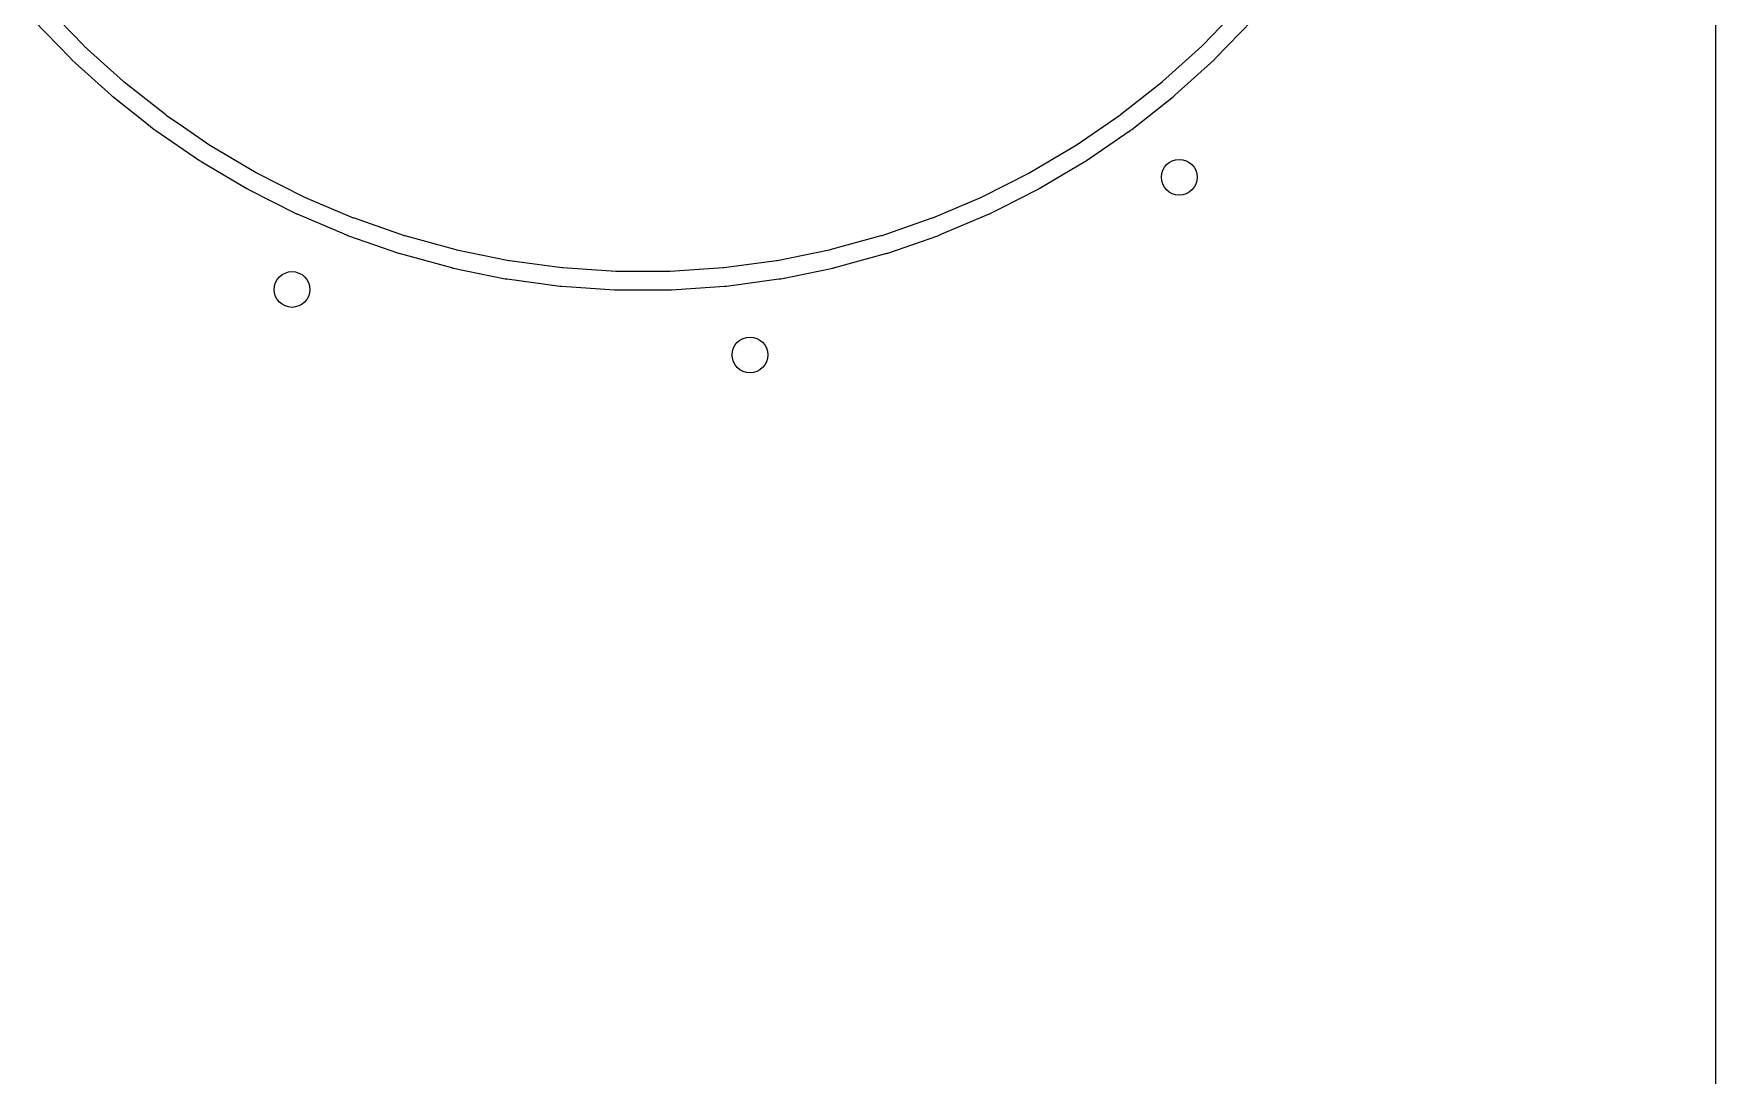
# Model space of a CAD drawing. Header units: inches. Extents: x 0.79 to 7.64, y -5.35 to -0.98.
# Drawn here: x 6.897 to 7.638, y -3.543 to -3.084 of the extents above; entities that cross this region are included whole.
import ezdxf

# ---------------------------------------------------------------- set-up
doc = ezdxf.new("R2010")
doc.units = ezdxf.units.IN
doc.header["$MEASUREMENT"] = 0
doc.layers.add('BLACK', color=250, linetype='CONTINUOUS')

msp = doc.modelspace()

# ---------------------------------------------------------------- linework, layer by layer
at = {"layer": 'BLACK', "linetype": 'CONTINUOUS'}
for p, q in [((7.63778, -1.2601), (7.63778, -5.07848)), ((6.91891, -3.08923), (6.90268, -3.07244)), ((7.42803, -3.07244), (7.4118, -3.08923)), ((6.89686, -3.07807), (6.9131, -3.09485)), ((7.41761, -3.09485), (7.43385, -3.07807)), ((6.91915, -3.08946), (6.91891, -3.08923)), ((6.93647, -3.10512), (6.91915, -3.08946)), ((7.41156, -3.08946), (7.39424, -3.10512)), ((7.4118, -3.08923), (7.41156, -3.08946)), ((6.9131, -3.09485), (6.9131, -3.09485)), ((6.9131, -3.09485), (6.91329, -3.09505)), ((6.91329, -3.09505), (6.91352, -3.09527)), ((6.91352, -3.09527), (6.91372, -3.09546)), ((6.91372, -3.09546), (6.93104, -3.11112)), ((7.39967, -3.11112), (7.41699, -3.09546)), ((7.41699, -3.09546), (7.41719, -3.09527)), ((7.41719, -3.09527), (7.41742, -3.09505)), ((7.41742, -3.09505), (7.41761, -3.09485)), ((6.93104, -3.11112), (6.93104, -3.11112)), ((6.93104, -3.11112), (6.93104, -3.11112)), ((6.93104, -3.11112), (6.93124, -3.1113)), ((6.93124, -3.1113), (6.93124, -3.1113)), ((6.93124, -3.1113), (6.93149, -3.11151)), ((6.93149, -3.11151), (6.93169, -3.11167)), ((6.93169, -3.11167), (6.9317, -3.11168)), ((6.9317, -3.11168), (6.94512, -3.12228)), ((6.93672, -3.10533), (6.93647, -3.10512)), ((6.95504, -3.11981), (6.93672, -3.10533)), ((7.39399, -3.10533), (7.37566, -3.11981)), ((7.38068, -3.12615), (7.39901, -3.11168)), ((7.39424, -3.10512), (7.39399, -3.10533)), ((7.39901, -3.11168), (7.39922, -3.11151)), ((7.39922, -3.11151), (7.39946, -3.1113)), ((7.39946, -3.1113), (7.39967, -3.11112)), ((6.94512, -3.12228), (6.95003, -3.12616)), ((6.95003, -3.12616), (6.95025, -3.12632)), ((6.95025, -3.12632), (6.95051, -3.12651)), ((6.95051, -3.12651), (6.95073, -3.12667)), ((6.95531, -3.12), (6.95504, -3.11981)), ((6.9629, -3.12521), (6.95531, -3.12)), ((6.97456, -3.13322), (6.9629, -3.12521)), ((7.3754, -3.12), (7.35615, -3.13322)), ((7.37566, -3.11981), (7.3754, -3.12)), ((7.37998, -3.12667), (7.3802, -3.12651)), ((7.3802, -3.12651), (7.38046, -3.12632)), ((7.38046, -3.12632), (7.38068, -3.12615)), ((6.95073, -3.12667), (6.96998, -3.13989)), ((6.97484, -3.13339), (6.97456, -3.13322)), ((6.99493, -3.14529), (6.97484, -3.13339)), ((7.35587, -3.13339), (7.33578, -3.14529)), ((7.35615, -3.13322), (7.35587, -3.13339)), ((7.36073, -3.13989), (7.37998, -3.12667)), ((6.96998, -3.13989), (6.97021, -3.14003)), ((6.97021, -3.14003), (6.97021, -3.14004)), ((6.97021, -3.14004), (6.97048, -3.14021)), ((6.97048, -3.14021), (6.9706, -3.14028)), ((6.9706, -3.14028), (6.97071, -3.14035)), ((6.97071, -3.14035), (6.99081, -3.15225)), ((7.3399, -3.15225), (7.36, -3.14035)), ((7.36, -3.14035), (7.36023, -3.14021)), ((7.36023, -3.14021), (7.3605, -3.14003)), ((7.3605, -3.14003), (7.36073, -3.13989)), ((6.99522, -3.14545), (6.99493, -3.14529)), ((7.01606, -3.15598), (6.99522, -3.14545)), ((7.33549, -3.14545), (7.31465, -3.15598)), ((7.33578, -3.14529), (7.33549, -3.14545)), ((6.99081, -3.15225), (6.99104, -3.15239)), ((6.99104, -3.15239), (6.99104, -3.15239)), ((6.99104, -3.15239), (6.99133, -3.15255)), ((6.99133, -3.15255), (6.99157, -3.15267)), ((6.99157, -3.15267), (7.01241, -3.1632)), ((7.01635, -3.15612), (7.01606, -3.15598)), ((7.03785, -3.16524), (7.01635, -3.15612)), ((7.31435, -3.15612), (7.29285, -3.16524)), ((7.31465, -3.15598), (7.31435, -3.15612)), ((7.32293, -3.16086), (7.33914, -3.15267)), ((7.33914, -3.15267), (7.3392, -3.15264)), ((7.3392, -3.15264), (7.33938, -3.15255)), ((7.33938, -3.15255), (7.33967, -3.15239)), ((7.33967, -3.15239), (7.3399, -3.15225)), ((7.01241, -3.1632), (7.01241, -3.1632)), ((7.01241, -3.1632), (7.01241, -3.1632)), ((7.01241, -3.1632), (7.01265, -3.16332)), ((7.01265, -3.16332), (7.01281, -3.16339)), ((7.01281, -3.16339), (7.01295, -3.16346)), ((7.01295, -3.16346), (7.01313, -3.16354)), ((7.01313, -3.16354), (7.0132, -3.16357)), ((7.0132, -3.16357), (7.0347, -3.17269)), ((7.29601, -3.17269), (7.31751, -3.16357)), ((7.31751, -3.16357), (7.31776, -3.16346)), ((7.31776, -3.16346), (7.31806, -3.16332)), ((7.31806, -3.16332), (7.3183, -3.1632)), ((7.3183, -3.1632), (7.32293, -3.16086)), ((7.03816, -3.16535), (7.03785, -3.16524)), ((7.06022, -3.17301), (7.03816, -3.16535)), ((7.29255, -3.16535), (7.27049, -3.17301)), ((7.29285, -3.16524), (7.29255, -3.16535)), ((7.0347, -3.17269), (7.03488, -3.17276)), ((7.03488, -3.17276), (7.03495, -3.17279)), ((7.03495, -3.17279), (7.03495, -3.17279)), ((7.03495, -3.17279), (7.03525, -3.1729)), ((7.03525, -3.1729), (7.03551, -3.173)), ((7.03551, -3.173), (7.05757, -3.18066)), ((7.06053, -3.17311), (7.06022, -3.17301)), ((7.08306, -3.17928), (7.06053, -3.17311)), ((7.27018, -3.17311), (7.24765, -3.17928)), ((7.27049, -3.17301), (7.27018, -3.17311)), ((7.27314, -3.18066), (7.2952, -3.173)), ((7.2952, -3.173), (7.29546, -3.1729)), ((7.29546, -3.1729), (7.29576, -3.17279)), ((7.29576, -3.17279), (7.29601, -3.17269)), ((7.05757, -3.18066), (7.05782, -3.18074)), ((7.05782, -3.18074), (7.05814, -3.18084)), ((7.05814, -3.18084), (7.05839, -3.18091)), ((7.05839, -3.18091), (7.08092, -3.18708)), ((7.08337, -3.17936), (7.08306, -3.17928)), ((7.10626, -3.18401), (7.08337, -3.17936)), ((7.10658, -3.18406), (7.10626, -3.18401)), ((7.12973, -3.18718), (7.10658, -3.18406)), ((7.22413, -3.18406), (7.20098, -3.18718)), ((7.22445, -3.18401), (7.22413, -3.18406)), ((7.24734, -3.17936), (7.22445, -3.18401)), ((7.24765, -3.17928), (7.24734, -3.17936)), ((7.24979, -3.18708), (7.27231, -3.18091)), ((7.27231, -3.18091), (7.27257, -3.18084)), ((7.27257, -3.18084), (7.27288, -3.18074)), ((7.27288, -3.18074), (7.27314, -3.18066)), ((7.08092, -3.18708), (7.08118, -3.18715)), ((7.08118, -3.18715), (7.0815, -3.18723)), ((7.0815, -3.18723), (7.08176, -3.18728)), ((7.08176, -3.18728), (7.10465, -3.19194)), ((7.10465, -3.19194), (7.10491, -3.19199)), ((7.10491, -3.19199), (7.10523, -3.19204)), ((7.10523, -3.19204), (7.1055, -3.19208)), ((7.1055, -3.19208), (7.12865, -3.19519)), ((7.13005, -3.18721), (7.12973, -3.18718)), ((7.15335, -3.18877), (7.13005, -3.18721)), ((7.15368, -3.18878), (7.15335, -3.18877)), ((7.17703, -3.18878), (7.15368, -3.18878)), ((7.17736, -3.18877), (7.17703, -3.18878)), ((7.20066, -3.18721), (7.17736, -3.18877)), ((7.20098, -3.18718), (7.20066, -3.18721)), ((7.20206, -3.19519), (7.22521, -3.19208)), ((7.22521, -3.19208), (7.22547, -3.19204)), ((7.22547, -3.19204), (7.2258, -3.19199)), ((7.2258, -3.19199), (7.22606, -3.19194)), ((7.22606, -3.19194), (7.24895, -3.18728)), ((7.24895, -3.18728), (7.24921, -3.18723)), ((7.24921, -3.18723), (7.24953, -3.18715)), ((7.24953, -3.18715), (7.24979, -3.18708)), ((7.12865, -3.19519), (7.12892, -3.19523)), ((7.12892, -3.19523), (7.12892, -3.19523)), ((7.12892, -3.19523), (7.12892, -3.19523)), ((7.12892, -3.19523), (7.12924, -3.19526)), ((7.12924, -3.19526), (7.12924, -3.19526)), ((7.12924, -3.19526), (7.12951, -3.19528)), ((7.12951, -3.19528), (7.15281, -3.19684)), ((7.15281, -3.19684), (7.15308, -3.19685)), ((7.15308, -3.19685), (7.15341, -3.19686)), ((7.15341, -3.19686), (7.15365, -3.19687)), ((7.15365, -3.19687), (7.15368, -3.19687)), ((7.15368, -3.19687), (7.17703, -3.19687)), ((7.17703, -3.19687), (7.17703, -3.19687)), ((7.17703, -3.19687), (7.17706, -3.19687)), ((7.17706, -3.19687), (7.1773, -3.19686)), ((7.1773, -3.19686), (7.17763, -3.19685)), ((7.17763, -3.19685), (7.1779, -3.19684)), ((7.1779, -3.19684), (7.2012, -3.19528)), ((7.2012, -3.19528), (7.20147, -3.19526)), ((7.20147, -3.19526), (7.20179, -3.19523)), ((7.20179, -3.19523), (7.20206, -3.19519))]:
    msp.add_line(p, q, dxfattribs=at)
at = {"layer": 'BLACK'}
for centre in [(7.40157, -3.14724), (7.0107, -3.1967), (7.21245, -3.22552)]:
    msp.add_circle(centre, 0.00787, dxfattribs=at)
at = {"layer": 'WHITE'}
for centre in [(7.40157, -3.14724), (7.0107, -3.1967), (7.21245, -3.22552)]:
    msp.add_circle(centre, 0.00787, dxfattribs=at)

doc.saveas('drawing.dxf')
